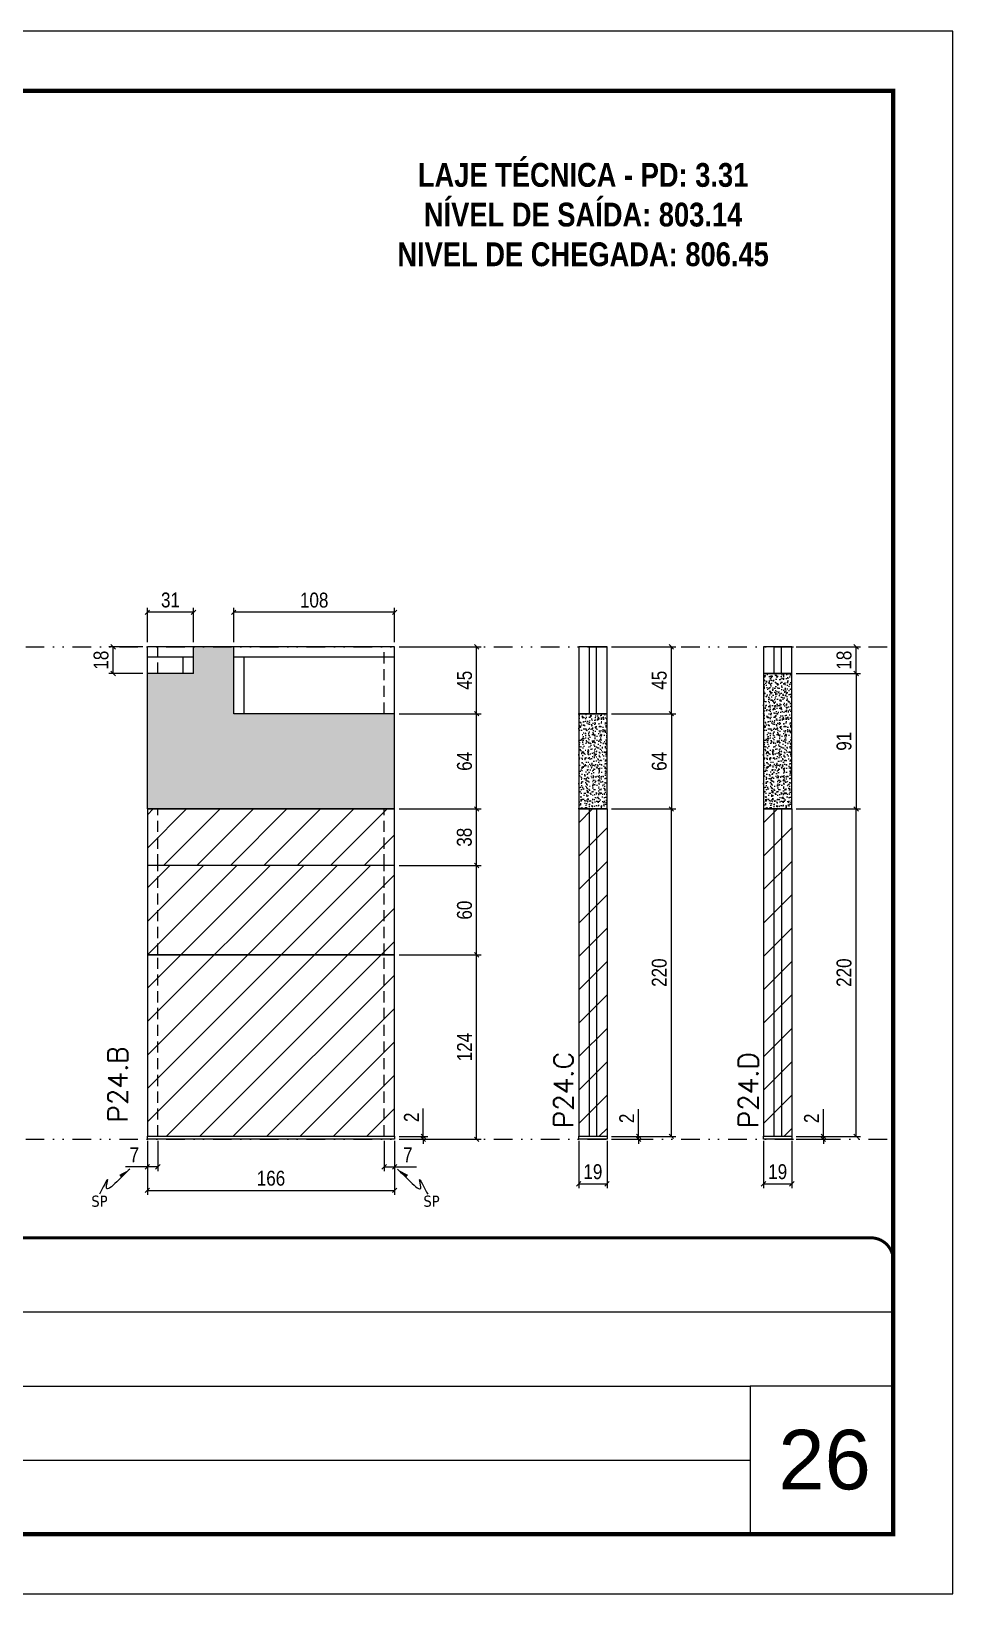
# Model space of a CAD drawing. Extents: x 808 to 7089, y -98 to 17032.
# Drawn here: x 3273 to 3892, y 9091 to 10141 of the extents above; entities that cross this region are included whole.
import ezdxf

# ---------------------------------------------------------------- set-up
doc = ezdxf.new("R2010")
doc.units = 0
for name, pattern in [('CONTINUO', [0]), ('DASHED', [0.75, 0.5, -0.25]), ('DIVIDE2', [0.625, 0.25, -0.125, 0, -0.125, 0, -0.125]), ('HIDDEN', [0.375, 0.25, -0.125])]:
    doc.linetypes.add(name, pattern=pattern)
for name, color, linetype, lineweight in [('CARIMBO', 255, 'Continuous', 9), ('Folhas', 255, 'Continuous', 9), ('REAPROVEITAMENTO', 251, 'Continuous', 9), ('SARRAFO DE PRESSAO', 251, 'DASHED', 9), ('Texto Seção', 7, 'Continuous', 15)]:
    doc.layers.add(name, color=color, linetype=linetype, lineweight=lineweight)
for name, color, linetype in [('COTA', 241, 'Continuous'), ('NOMENCLATURA', 7, 'Continuous'), ('Nível', 160, 'Continuous'), ('Painéis', 200, 'Continuous'), ('SARR_2.2x7', 40, 'Continuous'), ('Sarrafo de Pressão', 42, 'HIDDEN'), ('texto', 7, 'Continuous')]:
    doc.layers.add(name, color=color, linetype=linetype)
doc.styles.add('ARIAL', font='arial.ttf')
doc.styles.add('COTA TECNICA', font='techl___.ttf', dxfattribs={"height": 10})
doc.styles.add('COTA TECNICA-50', font='techl___.ttf', dxfattribs={"height": 10})
doc.styles.add('REGUA-120', font='ROMANS.shx', dxfattribs={"height": 15})
doc.styles.add('ROMANC', font='techb___.ttf', dxfattribs={"height": 2.5})
doc.styles.get("Standard").update_dxf_attribs({"font": 'arial.ttf'})
doc.dimstyles.new('COTA PAINEL-50', dxfattribs={"dimtxt": 10, "dimasz": 3, "dimexe": 3, "dimexo": 3, "dimgap": 3, "dimtad": 1, "dimdec": 1, "dimzin": 12, "dimdsep": 46, "dimtxsty": 'COTA TECNICA-50', "dimblk1": 'OBLIQUE', "dimblk2": 'OBLIQUE', "dimsah": 1, "dimcen": 0.9, "dimclrd": 4, "dimclre": 4, "dimclrt": 240, "dimadec": 1, "dimazin": 3, "dimtfac": 1, "dimtdec": 1, "dimtmove": 0, "dimatfit": 3, "dimfxl": 1, "dimtolj": 1, "dimtzin": 12, "dimarcsym": 0})
doc.dimstyles.new('PAINEL', dxfattribs={"dimtxt": 10, "dimasz": 3, "dimexe": 3, "dimexo": 3, "dimgap": 3, "dimtad": 1, "dimdec": 1, "dimzin": 12, "dimdsep": 46, "dimtxsty": 'COTA TECNICA', "dimblk1": 'OBLIQUE', "dimblk2": 'OBLIQUE', "dimsah": 1, "dimcen": 0.9, "dimclrd": 4, "dimclre": 4, "dimclrt": 240, "dimadec": 1, "dimazin": 3, "dimtfac": 1, "dimtdec": 1, "dimtmove": 0, "dimatfit": 3, "dimfxl": 1, "dimtolj": 1, "dimtzin": 12, "dimarcsym": 0})
doc.dimstyles.get("Standard").update_dxf_attribs({"dimtxt": 0.18, "dimasz": 0.18, "dimexe": 0.18, "dimexo": 0.0625, "dimgap": 0.09, "dimtad": 0, "dimtih": 1, "dimtoh": 1, "dimdec": 4, "dimzin": 0, "dimdsep": 46, "dimtxsty": 'Standard', "dimcen": 0.09, "dimadec": 0, "dimazin": 0, "dimtfac": 1, "dimtdec": 4, "dimtofl": 0, "dimtmove": 0, "dimatfit": 3, "dimfxl": 1, "dimtolj": 1, "dimtzin": 0, "dimarcsym": 0})

# ---------------------------------------------------------------- blocks, each defined once
blk = doc.blocks.new('9999999999')
at = {"color": 30, "linetype": 'CONTINUO'}
for p, q in [((98564.6, 34379.6), (99584, 34379.6)), ((98564.6, 34329.8), (99488, 34329.8)), ((99584, 34329.8), (99488, 34329.8)), ((99488, 34329.8), (99488, 34230.2)), ((98564.6, 34280), (99488, 34280))]:
    blk.add_line(p, q, dxfattribs=at)
at = {"color": 30, "linetype": 'CONTINUO', "const_width": 2}
blk.add_lwpolyline([(99584, 34230.2), (99584, 34414.4, 0.414214), (99569, 34429.4), (98229, 34429.4, 0.414214), (98214, 34414.4), (98214, 34245.2, 0.414214), (98229, 34230.2), (99584, 34230.2)], format="xyb", dxfattribs=at)
at = {"layer": 'Folhas'}
blk.add_lwpolyline([(98139, 34190.2), (99624, 34190.2), (99624, 35240.2), (98139, 35240.2)], close=True, dxfattribs=at)
at = {"layer": 'Folhas', "color": 30, "const_width": 3}
blk.add_lwpolyline([(98214, 34230.2), (99584, 34230.2), (99584, 35200.2), (98214, 35200.2)], close=True, dxfattribs=at)
blk = doc.blocks.new('_Oblique')
at = {"color": 0, "linetype": 'ByBlock', "lineweight": -2}
blk.add_line((-0.5, -0.5), (0.5, 0.5), dxfattribs=at)
blk = doc.blocks.new('*D851')
at = {"layer": 'COTA', "color": 4, "lineweight": -2, "transparency": 16777216}
for p, q in [((3350.8, 9395.4), (3350.8, 9359.1)), ((3516.8, 9395.4), (3516.8, 9359.1)), ((3350.8, 9362.1), (3516.8, 9362.1))]:
    blk.add_line(p, q, dxfattribs=at)
at = {"layer": 'Defpoints', "color": 0, "transparency": 16777216}
for p in [(3350.8, 9398.4), (3516.8, 9398.4), (3516.8, 9362.1)]:
    blk.add_point(p, dxfattribs=at)
at = {"layer": 'COTA', "color": 4, "lineweight": -2, "transparency": 16777216, "xscale": 3, "yscale": 3, "zscale": 3, "rotation": 180}
blk.add_blockref('_Oblique', (3350.8, 9362.1), dxfattribs=at)
at = {"layer": 'COTA', "color": 4, "lineweight": -2, "transparency": 16777216, "xscale": 3, "yscale": 3, "zscale": 3}
blk.add_blockref('_Oblique', (3516.8, 9362.1), dxfattribs=at)
at = {"layer": 'COTA', "color": 240, "transparency": 16777216, "insert": (3433.8, 9370.2), "char_height": 10, "attachment_point": 5, "style": 'COTA TECNICA'}
blk.add_mtext('\\A1;166', dxfattribs=at)
blk = doc.blocks.new('*D852')
at = {"layer": 'COTA', "color": 4, "lineweight": -2, "transparency": 16777216}
for p, q in [((3350.8, 9393.4), (3350.8, 9374.9)), ((3357.8, 9395.4), (3357.8, 9374.9)), ((3350.8, 9377.9), (3336.1, 9377.9)), ((3357.8, 9377.9), (3350.8, 9377.9))]:
    blk.add_line(p, q, dxfattribs=at)
at = {"layer": 'Defpoints', "color": 0, "transparency": 16777216}
for p in [(3357.8, 9398.4), (3350.8, 9396.4), (3350.8, 9377.9)]:
    blk.add_point(p, dxfattribs=at)
at = {"layer": 'COTA', "color": 4, "lineweight": -2, "transparency": 16777216, "xscale": 3, "yscale": 3, "zscale": 3, "rotation": 180}
blk.add_blockref('_Oblique', (3350.8, 9377.9), dxfattribs=at)
at = {"layer": 'COTA', "color": 4, "lineweight": -2, "transparency": 16777216, "xscale": 3, "yscale": 3, "zscale": 3}
blk.add_blockref('_Oblique', (3357.8, 9377.9), dxfattribs=at)
at = {"layer": 'COTA', "color": 240, "transparency": 16777216, "insert": (3342, 9386), "char_height": 10, "attachment_point": 5, "style": 'COTA TECNICA-50'}
blk.add_mtext('\\A1;7', dxfattribs=at)
blk = doc.blocks.new('*D853')
at = {"layer": 'COTA', "color": 4, "lineweight": -2, "transparency": 16777216}
for p, q in [((3509.8, 9395.4), (3509.8, 9374.9)), ((3516.8, 9393.4), (3516.8, 9374.9)), ((3509.8, 9377.9), (3516.8, 9377.9)), ((3516.8, 9377.9), (3531.6, 9377.9))]:
    blk.add_line(p, q, dxfattribs=at)
at = {"layer": 'Defpoints', "color": 0, "transparency": 16777216}
for p in [(3509.8, 9398.4), (3516.8, 9396.4), (3516.8, 9377.9)]:
    blk.add_point(p, dxfattribs=at)
at = {"layer": 'COTA', "color": 4, "lineweight": -2, "transparency": 16777216, "xscale": 3, "yscale": 3, "zscale": 3, "rotation": 180}
blk.add_blockref('_Oblique', (3509.8, 9377.9), dxfattribs=at)
at = {"layer": 'COTA', "color": 4, "lineweight": -2, "transparency": 16777216, "xscale": 3, "yscale": 3, "zscale": 3}
blk.add_blockref('_Oblique', (3516.8, 9377.9), dxfattribs=at)
at = {"layer": 'COTA', "color": 240, "transparency": 16777216, "insert": (3525.7, 9386), "char_height": 10, "attachment_point": 5, "style": 'COTA TECNICA-50'}
blk.add_mtext('\\A1;7', dxfattribs=at)
blk = doc.blocks.new('*D854')
at = {"layer": 'COTA', "color": 4, "linetype": 'ByBlock', "lineweight": -2, "transparency": 16777216}
for p, q in [((3519.8, 9520.4), (3574.9, 9520.4)), ((3571.9, 9396.4), (3571.9, 9520.4)), ((3519.8, 9396.4), (3574.9, 9396.4))]:
    blk.add_line(p, q, dxfattribs=at)
at = {"layer": 'Defpoints', "color": 0, "linetype": 'ByBlock', "transparency": 16777216}
for p in [(3516.8, 9520.4), (3571.9, 9520.4), (3516.8, 9396.4)]:
    blk.add_point(p, dxfattribs=at)
at = {"layer": 'COTA', "color": 4, "linetype": 'ByBlock', "lineweight": -2, "transparency": 16777216, "xscale": 3, "yscale": 3, "zscale": 3}
for p, rotation in [((3571.9, 9520.4), 90), ((3571.9, 9396.4), 270)]:
    blk.add_blockref('_Oblique', p, dxfattribs=dict(at, rotation=rotation))
at = {"layer": 'COTA', "color": 240, "linetype": 'ByBlock', "transparency": 16777216, "insert": (3563.8, 9458.4), "char_height": 10, "attachment_point": 5, "rotation": 90, "style": 'COTA TECNICA'}
blk.add_mtext('\\A1;124', dxfattribs=at)
blk = doc.blocks.new('*D855')
at = {"layer": 'COTA', "color": 4, "lineweight": -2, "transparency": 16777216}
for p, q in [((3536.1, 9398.4), (3536.1, 9417.2)), ((3519.8, 9398.4), (3539.1, 9398.4)), ((3536.1, 9396.4), (3536.1, 9398.4)), ((3519.8, 9396.4), (3539.1, 9396.4)), ((3536.1, 9396.4), (3536.1, 9393.4))]:
    blk.add_line(p, q, dxfattribs=at)
at = {"layer": 'Defpoints', "color": 0, "transparency": 16777216}
for p in [(3516.8, 9398.4), (3516.8, 9396.4), (3536.1, 9396.4)]:
    blk.add_point(p, dxfattribs=at)
at = {"layer": 'COTA', "color": 4, "lineweight": -2, "transparency": 16777216, "xscale": 3, "yscale": 3, "zscale": 3}
for p, rotation in [((3536.1, 9398.4), 270), ((3536.1, 9396.4), 90)]:
    blk.add_blockref('_Oblique', p, dxfattribs=dict(at, rotation=rotation))
at = {"layer": 'COTA', "color": 240, "transparency": 16777216, "insert": (3528.1, 9411.2), "char_height": 10, "attachment_point": 5, "rotation": 90, "style": 'COTA TECNICA-50'}
blk.add_mtext('\\A1;2', dxfattribs=at)
blk = doc.blocks.new('*D856')
at = {"layer": 'COTA', "color": 4, "lineweight": -2, "transparency": 16777216}
for p, q in [((3519.8, 9580.4), (3574.9, 9580.4)), ((3571.9, 9520.4), (3571.9, 9580.4)), ((3519.8, 9520.4), (3574.9, 9520.4))]:
    blk.add_line(p, q, dxfattribs=at)
at = {"layer": 'Defpoints', "color": 0, "transparency": 16777216}
for p in [(3516.8, 9580.4), (3571.9, 9580.4), (3516.8, 9520.4)]:
    blk.add_point(p, dxfattribs=at)
at = {"layer": 'COTA', "color": 4, "lineweight": -2, "transparency": 16777216, "xscale": 3, "yscale": 3, "zscale": 3}
for p, rotation in [((3571.9, 9580.4), 90), ((3571.9, 9520.4), 270)]:
    blk.add_blockref('_Oblique', p, dxfattribs=dict(at, rotation=rotation))
at = {"layer": 'COTA', "color": 240, "transparency": 16777216, "insert": (3563.8, 9550.4), "char_height": 10, "attachment_point": 5, "rotation": 90, "style": 'COTA TECNICA-50'}
blk.add_mtext('\\A1;60', dxfattribs=at)
blk = doc.blocks.new('*D857')
at = {"layer": 'COTA', "color": 4, "lineweight": -2, "transparency": 16777216}
for p, q in [((3519.8, 9618.4), (3574.9, 9618.4)), ((3571.9, 9580.4), (3571.9, 9618.4)), ((3520.1, 9580.4), (3574.9, 9580.4))]:
    blk.add_line(p, q, dxfattribs=at)
at = {"layer": 'Defpoints', "color": 0, "transparency": 16777216}
for p in [(3516.8, 9618.4), (3571.9, 9618.4), (3517.1, 9580.4)]:
    blk.add_point(p, dxfattribs=at)
at = {"layer": 'COTA', "color": 4, "lineweight": -2, "transparency": 16777216, "xscale": 3, "yscale": 3, "zscale": 3}
for p, rotation in [((3571.9, 9618.4), 90), ((3571.9, 9580.4), 270)]:
    blk.add_blockref('_Oblique', p, dxfattribs=dict(at, rotation=rotation))
at = {"layer": 'COTA', "color": 240, "transparency": 16777216, "insert": (3563.7, 9599.4), "char_height": 10, "attachment_point": 5, "rotation": 90, "style": 'COTA TECNICA'}
blk.add_mtext('\\A1;38', dxfattribs=at)
blk = doc.blocks.new('*D886')
at = {"layer": 'COTA', "color": 4, "lineweight": -2, "transparency": 16777216}
for p, q in [((3640.5, 9395.4), (3640.5, 9363.5)), ((3659.5, 9395.4), (3659.5, 9363.5)), ((3640.5, 9366.5), (3659.5, 9366.5))]:
    blk.add_line(p, q, dxfattribs=at)
at = {"layer": 'Defpoints', "color": 0, "transparency": 16777216}
for p in [(3640.5, 9398.4), (3659.5, 9398.4), (3659.5, 9366.5)]:
    blk.add_point(p, dxfattribs=at)
at = {"layer": 'COTA', "color": 4, "lineweight": -2, "transparency": 16777216, "xscale": 3, "yscale": 3, "zscale": 3, "rotation": 180}
blk.add_blockref('_Oblique', (3640.5, 9366.5), dxfattribs=at)
at = {"layer": 'COTA', "color": 4, "lineweight": -2, "transparency": 16777216, "xscale": 3, "yscale": 3, "zscale": 3}
blk.add_blockref('_Oblique', (3659.5, 9366.5), dxfattribs=at)
at = {"layer": 'COTA', "color": 240, "transparency": 16777216, "insert": (3650, 9374.6), "char_height": 10, "attachment_point": 5, "style": 'COTA TECNICA'}
blk.add_mtext('\\A1;19', dxfattribs=at)
blk = doc.blocks.new('*D887')
at = {"layer": 'COTA', "color": 4, "lineweight": -2, "transparency": 16777216}
for p, q in [((3680.7, 9398.4), (3680.7, 9416.6)), ((3662.5, 9398.4), (3683.7, 9398.4)), ((3680.7, 9396.4), (3680.7, 9398.4)), ((3662.5, 9396.4), (3683.7, 9396.4)), ((3680.7, 9396.4), (3680.7, 9393.4))]:
    blk.add_line(p, q, dxfattribs=at)
at = {"layer": 'Defpoints', "color": 0, "transparency": 16777216}
for p in [(3659.5, 9398.4), (3680.7, 9398.4), (3659.5, 9396.4)]:
    blk.add_point(p, dxfattribs=at)
at = {"layer": 'COTA', "color": 4, "lineweight": -2, "transparency": 16777216, "xscale": 3, "yscale": 3, "zscale": 3}
for p, rotation in [((3680.7, 9398.4), 270), ((3680.7, 9396.4), 90)]:
    blk.add_blockref('_Oblique', p, dxfattribs=dict(at, rotation=rotation))
at = {"layer": 'COTA', "color": 240, "transparency": 16777216, "insert": (3672.7, 9410.5), "char_height": 10, "attachment_point": 5, "rotation": 90, "style": 'COTA TECNICA-50'}
blk.add_mtext('\\A1;2', dxfattribs=at)
blk = doc.blocks.new('*D890')
at = {"layer": 'COTA', "color": 4, "linetype": 'ByBlock', "lineweight": -2, "transparency": 16777216}
for p, q in [((3662.5, 9682.4), (3705.7, 9682.4)), ((3702.7, 9682.4), (3702.7, 9618.4)), ((3662.5, 9618.4), (3705.7, 9618.4))]:
    blk.add_line(p, q, dxfattribs=at)
at = {"layer": 'Defpoints', "color": 0, "linetype": 'ByBlock', "transparency": 16777216}
for p in [(3659.5, 9682.4), (3659.5, 9618.4), (3702.7, 9618.4)]:
    blk.add_point(p, dxfattribs=at)
at = {"layer": 'COTA', "color": 4, "linetype": 'ByBlock', "lineweight": -2, "transparency": 16777216, "xscale": 3, "yscale": 3, "zscale": 3}
for p, rotation in [((3702.7, 9682.4), 90), ((3702.7, 9618.4), 270)]:
    blk.add_blockref('_Oblique', p, dxfattribs=dict(at, rotation=rotation))
at = {"layer": 'COTA', "color": 240, "linetype": 'ByBlock', "transparency": 16777216, "insert": (3694.6, 9650.4), "char_height": 10, "attachment_point": 5, "rotation": 90, "style": 'COTA TECNICA'}
blk.add_mtext('\\A1;64', dxfattribs=at)
blk = doc.blocks.new('*D891')
at = {"layer": 'COTA', "color": 4, "lineweight": -2, "transparency": 16777216}
for p, q in [((3662.5, 9618.4), (3705.7, 9618.4)), ((3702.7, 9398.4), (3702.7, 9618.4)), ((3662.5, 9398.4), (3705.7, 9398.4))]:
    blk.add_line(p, q, dxfattribs=at)
at = {"layer": 'Defpoints', "color": 0, "transparency": 16777216}
for p in [(3659.5, 9618.4), (3702.7, 9618.4), (3659.5, 9398.4)]:
    blk.add_point(p, dxfattribs=at)
at = {"layer": 'COTA', "color": 4, "lineweight": -2, "transparency": 16777216, "xscale": 3, "yscale": 3, "zscale": 3}
for p, rotation in [((3702.7, 9618.4), 90), ((3702.7, 9398.4), 270)]:
    blk.add_blockref('_Oblique', p, dxfattribs=dict(at, rotation=rotation))
at = {"layer": 'COTA', "color": 240, "transparency": 16777216, "insert": (3694.6, 9508.4), "char_height": 10, "attachment_point": 5, "rotation": 90, "style": 'COTA TECNICA-50'}
blk.add_mtext('\\A1;220', dxfattribs=at)
blk = doc.blocks.new('*D883')
at = {"layer": 'COTA', "color": 4, "lineweight": -2, "transparency": 16777216}
for p, q in [((3764.6, 9395.4), (3764.6, 9363.5)), ((3783.6, 9395.4), (3783.6, 9363.5)), ((3764.6, 9366.5), (3783.6, 9366.5))]:
    blk.add_line(p, q, dxfattribs=at)
at = {"layer": 'Defpoints', "color": 0, "transparency": 16777216}
for p in [(3764.6, 9398.4), (3783.6, 9398.4), (3783.6, 9366.5)]:
    blk.add_point(p, dxfattribs=at)
at = {"layer": 'COTA', "color": 4, "lineweight": -2, "transparency": 16777216, "xscale": 3, "yscale": 3, "zscale": 3, "rotation": 180}
blk.add_blockref('_Oblique', (3764.6, 9366.5), dxfattribs=at)
at = {"layer": 'COTA', "color": 4, "lineweight": -2, "transparency": 16777216, "xscale": 3, "yscale": 3, "zscale": 3}
blk.add_blockref('_Oblique', (3783.6, 9366.5), dxfattribs=at)
at = {"layer": 'COTA', "color": 240, "transparency": 16777216, "insert": (3774.1, 9374.6), "char_height": 10, "attachment_point": 5, "style": 'COTA TECNICA'}
blk.add_mtext('\\A1;19', dxfattribs=at)
blk = doc.blocks.new('*D884')
at = {"layer": 'COTA', "color": 4, "lineweight": -2, "transparency": 16777216}
for p, q in [((3804.8, 9398.4), (3804.8, 9416.6)), ((3786.6, 9398.4), (3807.8, 9398.4)), ((3804.8, 9396.4), (3804.8, 9398.4)), ((3786.6, 9396.4), (3807.8, 9396.4)), ((3804.8, 9396.4), (3804.8, 9393.4))]:
    blk.add_line(p, q, dxfattribs=at)
at = {"layer": 'Defpoints', "color": 0, "transparency": 16777216}
for p in [(3783.6, 9398.4), (3804.8, 9398.4), (3783.6, 9396.4)]:
    blk.add_point(p, dxfattribs=at)
at = {"layer": 'COTA', "color": 4, "lineweight": -2, "transparency": 16777216, "xscale": 3, "yscale": 3, "zscale": 3}
for p, rotation in [((3804.8, 9398.4), 270), ((3804.8, 9396.4), 90)]:
    blk.add_blockref('_Oblique', p, dxfattribs=dict(at, rotation=rotation))
at = {"layer": 'COTA', "color": 240, "transparency": 16777216, "insert": (3796.8, 9410.5), "char_height": 10, "attachment_point": 5, "rotation": 90, "style": 'COTA TECNICA-50'}
blk.add_mtext('\\A1;2', dxfattribs=at)
blk = doc.blocks.new('*D888')
at = {"layer": 'COTA', "color": 4, "linetype": 'ByBlock', "lineweight": -2, "transparency": 16777216}
for p, q in [((3786.6, 9709.4), (3829.8, 9709.4)), ((3826.8, 9709.4), (3826.8, 9618.4)), ((3786.6, 9618.4), (3829.8, 9618.4))]:
    blk.add_line(p, q, dxfattribs=at)
at = {"layer": 'Defpoints', "color": 0, "linetype": 'ByBlock', "transparency": 16777216}
for p in [(3783.6, 9709.4), (3783.6, 9618.4), (3826.8, 9618.4)]:
    blk.add_point(p, dxfattribs=at)
at = {"layer": 'COTA', "color": 4, "linetype": 'ByBlock', "lineweight": -2, "transparency": 16777216, "xscale": 3, "yscale": 3, "zscale": 3}
for p, rotation in [((3826.8, 9709.4), 90), ((3826.8, 9618.4), 270)]:
    blk.add_blockref('_Oblique', p, dxfattribs=dict(at, rotation=rotation))
at = {"layer": 'COTA', "color": 240, "linetype": 'ByBlock', "transparency": 16777216, "insert": (3818.7, 9663.9), "char_height": 10, "attachment_point": 5, "rotation": 90, "style": 'COTA TECNICA'}
blk.add_mtext('\\A1;91', dxfattribs=at)
blk = doc.blocks.new('*D889')
at = {"layer": 'COTA', "color": 4, "lineweight": -2, "transparency": 16777216}
for p, q in [((3786.6, 9618.4), (3829.8, 9618.4)), ((3826.8, 9398.4), (3826.8, 9618.4)), ((3786.6, 9398.4), (3829.8, 9398.4))]:
    blk.add_line(p, q, dxfattribs=at)
at = {"layer": 'Defpoints', "color": 0, "transparency": 16777216}
for p in [(3783.6, 9618.4), (3826.8, 9618.4), (3783.6, 9398.4)]:
    blk.add_point(p, dxfattribs=at)
at = {"layer": 'COTA', "color": 4, "lineweight": -2, "transparency": 16777216, "xscale": 3, "yscale": 3, "zscale": 3}
for p, rotation in [((3826.8, 9618.4), 90), ((3826.8, 9398.4), 270)]:
    blk.add_blockref('_Oblique', p, dxfattribs=dict(at, rotation=rotation))
at = {"layer": 'COTA', "color": 240, "transparency": 16777216, "insert": (3818.7, 9508.4), "char_height": 10, "attachment_point": 5, "rotation": 90, "style": 'COTA TECNICA-50'}
blk.add_mtext('\\A1;220', dxfattribs=at)
blk = doc.blocks.new('*D885')
at = {"layer": 'COTA', "color": 4, "lineweight": -2, "transparency": 16777216}
for p, q in [((3662.5, 9727.4), (3705.7, 9727.4)), ((3702.7, 9682.4), (3702.7, 9727.4)), ((3662.5, 9682.4), (3705.7, 9682.4))]:
    blk.add_line(p, q, dxfattribs=at)
at = {"layer": 'Defpoints', "color": 0, "transparency": 16777216}
for p in [(3659.5, 9727.4), (3702.7, 9727.4), (3659.5, 9682.4)]:
    blk.add_point(p, dxfattribs=at)
at = {"layer": 'COTA', "color": 4, "lineweight": -2, "transparency": 16777216, "xscale": 3, "yscale": 3, "zscale": 3}
for p, rotation in [((3702.7, 9727.4), 90), ((3702.7, 9682.4), 270)]:
    blk.add_blockref('_Oblique', p, dxfattribs=dict(at, rotation=rotation))
at = {"layer": 'COTA', "color": 240, "transparency": 16777216, "insert": (3694.6, 9704.9), "char_height": 10, "attachment_point": 5, "rotation": 90, "style": 'COTA TECNICA'}
blk.add_mtext('\\A1;45', dxfattribs=at)
blk = doc.blocks.new('*D882')
at = {"layer": 'COTA', "color": 4, "lineweight": -2, "transparency": 16777216}
for p, q in [((3786.6, 9727.4), (3829.8, 9727.4)), ((3826.8, 9709.4), (3826.8, 9727.4)), ((3786.6, 9709.4), (3829.8, 9709.4))]:
    blk.add_line(p, q, dxfattribs=at)
at = {"layer": 'Defpoints', "color": 0, "transparency": 16777216}
for p in [(3783.6, 9727.4), (3826.8, 9727.4), (3783.6, 9709.4)]:
    blk.add_point(p, dxfattribs=at)
at = {"layer": 'COTA', "color": 4, "lineweight": -2, "transparency": 16777216, "xscale": 3, "yscale": 3, "zscale": 3}
for p, rotation in [((3826.8, 9727.4), 90), ((3826.8, 9709.4), 270)]:
    blk.add_blockref('_Oblique', p, dxfattribs=dict(at, rotation=rotation))
at = {"layer": 'COTA', "color": 240, "transparency": 16777216, "insert": (3818.7, 9718.4), "char_height": 10, "attachment_point": 5, "rotation": 90, "style": 'COTA TECNICA'}
blk.add_mtext('\\A1;18', dxfattribs=at)
blk = doc.blocks.new('*D895')
at = {"layer": 'COTA', "color": 4, "lineweight": -2, "transparency": 16777216}
for p, q in [((3519.8, 9682.4), (3574.9, 9682.4)), ((3571.9, 9618.4), (3571.9, 9682.4)), ((3519.8, 9618.4), (3574.9, 9618.4))]:
    blk.add_line(p, q, dxfattribs=at)
at = {"layer": 'Defpoints', "color": 0, "transparency": 16777216}
for p in [(3516.8, 9682.4), (3571.9, 9682.4), (3516.8, 9618.4)]:
    blk.add_point(p, dxfattribs=at)
at = {"layer": 'COTA', "color": 4, "lineweight": -2, "transparency": 16777216, "xscale": 3, "yscale": 3, "zscale": 3}
for p, rotation in [((3571.9, 9682.4), 90), ((3571.9, 9618.4), 270)]:
    blk.add_blockref('_Oblique', p, dxfattribs=dict(at, rotation=rotation))
at = {"layer": 'COTA', "color": 240, "transparency": 16777216, "insert": (3563.8, 9650.4), "char_height": 10, "attachment_point": 5, "rotation": 90, "style": 'COTA TECNICA-50'}
blk.add_mtext('\\A1;64', dxfattribs=at)
blk = doc.blocks.new('*D897')
at = {"layer": 'COTA', "color": 4, "lineweight": -2, "transparency": 16777216}
for p, q in [((3350.8, 9730.4), (3350.8, 9753.6)), ((3381.8, 9750.6), (3350.8, 9750.6)), ((3381.8, 9730.4), (3381.8, 9753.6))]:
    blk.add_line(p, q, dxfattribs=at)
at = {"layer": 'Defpoints', "color": 0, "transparency": 16777216}
for p in [(3350.8, 9750.6), (3350.8, 9727.4), (3381.8, 9727.4)]:
    blk.add_point(p, dxfattribs=at)
at = {"layer": 'COTA', "color": 4, "lineweight": -2, "transparency": 16777216, "xscale": 3, "yscale": 3, "zscale": 3, "rotation": 180}
blk.add_blockref('_Oblique', (3350.8, 9750.6), dxfattribs=at)
at = {"layer": 'COTA', "color": 4, "lineweight": -2, "transparency": 16777216, "xscale": 3, "yscale": 3, "zscale": 3}
blk.add_blockref('_Oblique', (3381.8, 9750.6), dxfattribs=at)
at = {"layer": 'COTA', "color": 240, "transparency": 16777216, "insert": (3366.3, 9758.8), "char_height": 10, "attachment_point": 5, "style": 'COTA TECNICA'}
blk.add_mtext('\\A1;31', dxfattribs=at)
blk = doc.blocks.new('*D898')
at = {"layer": 'COTA', "color": 4, "lineweight": -2, "transparency": 16777216}
for p, q in [((3347.8, 9727.4), (3324.8, 9727.4)), ((3327.8, 9709.4), (3327.8, 9727.4)), ((3347.8, 9709.4), (3324.8, 9709.4))]:
    blk.add_line(p, q, dxfattribs=at)
at = {"layer": 'Defpoints', "color": 0, "transparency": 16777216}
for p in [(3327.8, 9727.4), (3350.8, 9727.4), (3350.8, 9709.4)]:
    blk.add_point(p, dxfattribs=at)
at = {"layer": 'COTA', "color": 4, "lineweight": -2, "transparency": 16777216, "xscale": 3, "yscale": 3, "zscale": 3}
for p, rotation in [((3327.8, 9727.4), 90), ((3327.8, 9709.4), 270)]:
    blk.add_blockref('_Oblique', p, dxfattribs=dict(at, rotation=rotation))
at = {"layer": 'COTA', "color": 240, "transparency": 16777216, "insert": (3319.7, 9718.4), "char_height": 10, "attachment_point": 5, "rotation": 90, "style": 'COTA TECNICA'}
blk.add_mtext('\\A1;18', dxfattribs=at)
blk = doc.blocks.new('*D896')
at = {"layer": 'COTA', "color": 4, "lineweight": -2, "transparency": 16777216}
for p, q in [((3408.8, 9730.4), (3408.8, 9753.6)), ((3516.8, 9750.6), (3408.8, 9750.6)), ((3516.8, 9730.4), (3516.8, 9753.6))]:
    blk.add_line(p, q, dxfattribs=at)
at = {"layer": 'Defpoints', "color": 0, "transparency": 16777216}
for p in [(3408.8, 9750.6), (3408.8, 9727.4), (3516.8, 9727.4)]:
    blk.add_point(p, dxfattribs=at)
at = {"layer": 'COTA', "color": 4, "lineweight": -2, "transparency": 16777216, "xscale": 3, "yscale": 3, "zscale": 3, "rotation": 180}
blk.add_blockref('_Oblique', (3408.8, 9750.6), dxfattribs=at)
at = {"layer": 'COTA', "color": 4, "lineweight": -2, "transparency": 16777216, "xscale": 3, "yscale": 3, "zscale": 3}
blk.add_blockref('_Oblique', (3516.8, 9750.6), dxfattribs=at)
at = {"layer": 'COTA', "color": 240, "transparency": 16777216, "insert": (3462.8, 9758.7), "char_height": 10, "attachment_point": 5, "style": 'COTA TECNICA'}
blk.add_mtext('\\A1;108', dxfattribs=at)
blk = doc.blocks.new('*D899')
at = {"layer": 'COTA', "color": 4, "lineweight": -2, "transparency": 16777216}
for p, q in [((3519.8, 9727.4), (3574.9, 9727.4)), ((3571.9, 9682.4), (3571.9, 9727.4)), ((3519.8, 9682.4), (3574.9, 9682.4))]:
    blk.add_line(p, q, dxfattribs=at)
at = {"layer": 'Defpoints', "color": 0, "transparency": 16777216}
for p in [(3516.8, 9727.4), (3571.9, 9727.4), (3516.8, 9682.4)]:
    blk.add_point(p, dxfattribs=at)
at = {"layer": 'COTA', "color": 4, "lineweight": -2, "transparency": 16777216, "xscale": 3, "yscale": 3, "zscale": 3}
for p, rotation in [((3571.9, 9727.4), 90), ((3571.9, 9682.4), 270)]:
    blk.add_blockref('_Oblique', p, dxfattribs=dict(at, rotation=rotation))
at = {"layer": 'COTA', "color": 240, "transparency": 16777216, "insert": (3563.8, 9704.9), "char_height": 10, "attachment_point": 5, "rotation": 90, "style": 'COTA TECNICA'}
blk.add_mtext('\\A1;45', dxfattribs=at)

msp = doc.modelspace()

# ---------------------------------------------------------------- hatches: boundary and pattern name
at = {"layer": 'COTA', "linetype": 'ByBlock'}
h = msp.add_hatch(dxfattribs=at)
h.set_pattern_fill('AR-CONC', color=256, scale=0.03)
h.set_pattern_definition([(50, (1940.665, 2e-10), (5.46554, -0.4781726), [0.5715, -6.2865]), (355, (1940.665, 2e-10), (-1.0573026, 5.7317054), [0.4572, -5.0292175]), (100.451445, (1941.1203, -0.04), (4.4082374, 5.2535326), [0.4857003, -5.3427073]), (46.1842, (1940.665, 1.524), (8.132371, -1.26127), [0.85725, -9.42975]), (96.63556, (1941.3425, 1.419), (7.122124, 7.422784), [0.728551, -8.014068]), (351.18415, (1940.665, 1.524), (7.122124, 7.422784), [0.685799, -7.543792]), (21, (1941.427, 1.143), (4.5484317, -3.067956), [0.5715, -6.2865]), (326, (1941.427, 1.143), (1.854061, 5.525639), [0.4572, -5.0292]), (71.451445, (1941.806, 0.8873), (6.4024926, 2.457683), [0.4857003, -5.342698]), (37.5, (1940.6648, 2e-10), (0.0926581, 2.53665117), [0, -4.96824, 0, -5.1054, 0, -5.04825]), (7.5, (1940.6648, 2e-10), (2.0045899, 3.00541724), [0, -2.91084, 0, -4.85394, 0, -1.92405]), (327.5, (1938.9656, 2e-10), (4.06771786, -0.1718623), [0, -1.905, 0, -5.9436, 0, -7.8867]), (317.5, (1938.2036, 2e-10), (4.4438754, 0.7627947), [0, -2.4765, 0, -3.94716, 0, -5.6007])])
h.paths.add_polyline_path([(3350.84, 9618.44), (3516.84, 9618.44), (3516.84, 9682.44), (3408.84, 9682.44), (3408.84, 9727.44), (3381.84, 9727.44), (3381.84, 9709.44), (3350.84, 9709.44)])
h = msp.add_hatch(dxfattribs=at)
h.set_pattern_fill('AR-CONC', color=256, scale=0.03)
h.set_pattern_definition([(50, (-5317.5225, 5580.448), (5.46554, -0.4781726), [0.5715, -6.2865]), (355, (-5317.5225, 5580.448), (-1.0573026, 5.7317054), [0.4572, -5.0292175]), (100.451445, (-5317.067, 5580.408), (4.4082374, 5.2535326), [0.4857003, -5.3427073]), (46.1842, (-5317.5225, 5581.972), (8.132371, -1.26127), [0.85725, -9.42975]), (96.63556, (-5316.845, 5581.867), (7.122124, 7.422784), [0.728551, -8.014068]), (351.18415, (-5317.5225, 5581.972), (7.122124, 7.422784), [0.685799, -7.543792]), (21, (-5316.7605, 5581.591), (4.5484317, -3.067956), [0.5715, -6.2865]), (326, (-5316.7605, 5581.591), (1.854061, 5.525639), [0.4572, -5.0292]), (71.451445, (-5316.3815, 5581.3353), (6.4024926, 2.457683), [0.4857003, -5.342698]), (37.5, (-5317.5225, 5580.448), (0.0926581, 2.53665117), [0, -4.96824, 0, -5.1054, 0, -5.04825]), (7.5, (-5317.5225, 5580.448), (2.0045899, 3.00541724), [0, -2.91084, 0, -4.85394, 0, -1.92405]), (327.5, (-5319.2218, 5580.448), (4.06771786, -0.1718623), [0, -1.905, 0, -5.9436, 0, -7.8867]), (317.5, (-5319.9838, 5580.448), (4.4438754, 0.7627947), [0, -2.4765, 0, -3.94716, 0, -5.6007])])
h.paths.add_polyline_path([(3783.6, 9709.44), (3764.6, 9709.44), (3764.6, 9618.42), (3783.6, 9618.42)])
h = msp.add_hatch(dxfattribs=at)
h.set_pattern_fill('AR-CONC', color=256, scale=0.03)
h.set_pattern_definition([(50, (-5441.6453, 5580.448), (5.46554, -0.4781726), [0.5715, -6.2865]), (355, (-5441.645, 5580.448), (-1.0573026, 5.7317054), [0.4572, -5.0292175]), (100.451445, (-5441.19, 5580.408), (4.4082374, 5.2535326), [0.4857003, -5.3427073]), (46.1842, (-5441.645, 5581.972), (8.132371, -1.26127), [0.85725, -9.42975]), (96.63556, (-5440.9676, 5581.867), (7.122124, 7.422784), [0.728551, -8.014068]), (351.18415, (-5441.645, 5581.972), (7.122124, 7.422784), [0.685799, -7.543792]), (21, (-5440.8833, 5581.591), (4.5484317, -3.067956), [0.5715, -6.2865]), (326, (-5440.883, 5581.591), (1.854061, 5.525639), [0.4572, -5.0292]), (71.451445, (-5440.504, 5581.3353), (6.4024926, 2.457683), [0.4857003, -5.342698]), (37.5, (-5441.6453, 5580.448), (0.0926581, 2.53665117), [0, -4.96824, 0, -5.1054, 0, -5.04825]), (7.5, (-5441.6453, 5580.448), (2.0045899, 3.00541724), [0, -2.91084, 0, -4.85394, 0, -1.92405]), (327.5, (-5443.3445, 5580.448), (4.06771786, -0.1718623), [0, -1.905, 0, -5.9436, 0, -7.8867]), (317.5, (-5444.1065, 5580.448), (4.4438754, 0.7627947), [0, -2.4765, 0, -3.94716, 0, -5.6007])])
h.paths.add_polyline_path([(3659.48, 9682.44), (3640.48, 9682.44), (3640.48, 9618.42), (3659.48, 9618.42)])
at = {"layer": 'REAPROVEITAMENTO'}
h = msp.add_hatch(dxfattribs=at)
h.set_pattern_fill('ANSI31', color=256, scale=5)
h.paths.add_polyline_path([(3516.84, 9618.44), (3350.84, 9618.44), (3350.84, 9580.44), (3516.84, 9580.44)])
at = {"layer": 'REAPROVEITAMENTO', "linetype": 'ByBlock'}
h = msp.add_hatch(dxfattribs=at)
h.set_pattern_fill('ANSI31', color=256, scale=5, style=2)
h.set_pattern_definition([(45, (54.302, 298.013), (-11.22532, 11.22532), [])])
h.paths.add_polyline_path([(3659.48, 9398.42), (3659.48, 9618.42), (3640.48, 9618.42), (3640.48, 9398.42)])
h = msp.add_hatch(dxfattribs=at)
h.set_pattern_fill('ANSI31', color=256, scale=5, style=2)
h.set_pattern_definition([(45, (178.425, 298.013), (-11.22532, 11.22532), [])])
h.paths.add_polyline_path([(3783.6, 9398.42), (3783.6, 9618.42), (3764.6, 9618.42), (3764.6, 9398.42)])
h = msp.add_hatch(dxfattribs=at)
h.set_pattern_fill('ANSI31', color=256, scale=5, style=2)
h.set_pattern_definition([(45, (-235.335, 344.037), (-11.22532, 11.22532), [])])
h.paths.add_polyline_path([(3516.84, 9580.44), (3350.84, 9580.44), (3350.84, 9398.44), (3516.84, 9398.44)])

# ---------------------------------------------------------------- linework, layer by layer
at = {"layer": 'COTA', "linetype": 'ByBlock'}
for p, q in [((3408.84, 9727.44), (3381.84, 9727.44)), ((3350.84, 9618.44), (3350.84, 9709.44)), ((3516.84, 9682.44), (3516.84, 9682.44)), ((3516.84, 9618.44), (3516.84, 9682.44))]:
    msp.add_line(p, q, dxfattribs=at)
for points in [[(3764.6, 9618.42), (3783.6, 9618.42), (3783.6, 9709.44), (3764.6, 9709.44)], [(3640.48, 9618.42), (3659.48, 9618.42), (3659.48, 9682.44), (3640.48, 9682.44)]]:
    msp.add_lwpolyline(points, close=True, dxfattribs=at)
at = {"layer": 'Nível', "color": 4, "linetype": 'DIVIDE2', "ltscale": 50}
for p, q in [((2860.21, 9727.44), (3851.67, 9727.44)), ((2860.21, 9396.44), (3851.67, 9396.44))]:
    msp.add_line(p, q, dxfattribs=at)
at = {"layer": 'Painéis'}
for p, q in [((3350.84, 9709.44), (3350.84, 9727.44)), ((3381.84, 9727.44), (3350.84, 9727.44)), ((3381.84, 9709.44), (3381.84, 9727.44)), ((3408.84, 9682.44), (3408.84, 9727.44)), ((3516.84, 9727.44), (3408.84, 9727.44)), ((3516.84, 9682.44), (3516.84, 9727.44)), ((3659.48, 9727.44), (3640.48, 9727.44)), ((3640.48, 9727.44), (3640.48, 9682.44)), ((3659.48, 9682.44), (3659.48, 9727.44)), ((3783.6, 9727.44), (3764.6, 9727.44)), ((3764.6, 9727.44), (3764.6, 9709.44)), ((3783.6, 9709.44), (3783.6, 9727.44)), ((3381.84, 9709.44), (3350.84, 9709.44)), ((3764.6, 9709.44), (3783.6, 9709.44)), ((3516.84, 9682.44), (3408.84, 9682.44)), ((3640.48, 9682.44), (3659.48, 9682.44)), ((3350.84, 9618.44), (3516.84, 9618.44)), ((3516.84, 9618.44), (3350.84, 9618.44)), ((3640.48, 9618.42), (3640.48, 9398.44)), ((3640.48, 9618.42), (3659.48, 9618.42)), ((3659.48, 9618.42), (3640.48, 9618.42)), ((3640.48, 9618.42), (3659.48, 9618.42)), ((3659.48, 9618.42), (3659.48, 9398.44)), ((3764.6, 9618.42), (3764.6, 9398.44)), ((3764.6, 9618.42), (3783.6, 9618.42)), ((3783.6, 9618.42), (3764.6, 9618.42)), ((3764.6, 9618.42), (3783.6, 9618.42)), ((3783.6, 9618.42), (3783.6, 9398.44)), ((3516.84, 9580.44), (3350.84, 9580.44)), ((3640.48, 9398.44), (3659.48, 9398.44)), ((3640.48, 9398.44), (3659.48, 9398.44)), ((3640.48, 9396.44), (3640.48, 9398.44)), ((3659.48, 9398.44), (3659.48, 9396.44)), ((3764.6, 9398.44), (3783.6, 9398.44)), ((3764.6, 9398.44), (3783.6, 9398.44)), ((3764.6, 9396.44), (3764.6, 9398.44)), ((3783.6, 9398.44), (3783.6, 9396.44)), ((3659.48, 9396.44), (3640.48, 9396.44)), ((3783.6, 9396.44), (3764.6, 9396.44))]:
    msp.add_line(p, q, dxfattribs=at)
msp.add_lwpolyline([(3350.84, 9618.44), (3350.84, 9520.44), (3516.84, 9520.44), (3516.84, 9618.44)], dxfattribs=at)
for points in [[(3516.84, 9520.44), (3350.84, 9520.44), (3350.84, 9398.44), (3516.84, 9398.44)], [(3516.84, 9396.44), (3350.84, 9396.44), (3350.84, 9398.44), (3516.84, 9398.44)]]:
    msp.add_lwpolyline(points, close=True, dxfattribs=at)
at = {"layer": 'SARR_2.2x7'}
for p, q in [((3647.48, 9727.44), (3647.48, 9682.44)), ((3652.48, 9682.44), (3652.48, 9727.44)), ((3771.6, 9727.44), (3771.6, 9709.44)), ((3776.6, 9709.44), (3776.6, 9727.44)), ((3381.84, 9720.44), (3350.84, 9720.44)), ((3374.84, 9709.44), (3374.84, 9720.44)), ((3516.84, 9720.44), (3408.84, 9720.44)), ((3415.84, 9682.44), (3415.84, 9720.44)), ((3647.48, 9618.42), (3647.48, 9398.44)), ((3652.48, 9618.42), (3652.48, 9398.44)), ((3771.6, 9618.42), (3771.6, 9398.44)), ((3776.6, 9618.42), (3776.6, 9398.44))]:
    msp.add_line(p, q, dxfattribs=at)
at = {"layer": 'Sarrafo de Pressão', "ltscale": 30}
for p, q in [((3357.84, 9709.44), (3357.84, 9727.44)), ((3509.84, 9682.44), (3509.84, 9727.44)), ((3357.84, 9580.44), (3357.84, 9618.44)), ((3509.84, 9580.44), (3509.84, 9618.44)), ((3357.84, 9520.44), (3357.84, 9580.44)), ((3509.84, 9520.44), (3509.84, 9580.44)), ((3357.84, 9398.44), (3357.84, 9520.44)), ((3509.84, 9398.44), (3509.84, 9520.44))]:
    msp.add_line(p, q, dxfattribs=at)

# ---------------------------------------------------------------- block references
at = {"layer": 'SARRAFO DE PRESSAO', "color": 6, "linetype": 'ByBlock'}
msp.add_blockref('9999999999', (-95732.31, -25099.18), dxfattribs=at)

# ---------------------------------------------------------------- texts
at = {"layer": 'CARIMBO', "style": 'ARIAL'}
msp.add_text('26', height=40, dxfattribs=at).set_placement((3774.53, 9161.17))
at = {"layer": 'NOMENCLATURA', "color": 2, "insert": (3643.41, 10079.17), "char_height": 16, "attachment_point": 2, "style": 'ROMANC'}
msp.add_mtext_dynamic_manual_height_columns('\\PLAJE TÉCNICA - PD: 3.31\\PNÍVEL DE SAÍDA: 803.14\\PNIVEL DE CHEGADA: 806.45', width=328.3607, gutter_width=1, heights=[0], dxfattribs=at)
at = {"layer": 'texto', "color": 0, "char_height": 7.5, "attachment_point": 5}
for insert in [(3318.59, 9354.76), (3541.62, 9354.76)]:
    msp.add_mtext('{\\fTahoma|b0|i0|c0|p34;\\C4;SP}', dxfattribs=dict(at, insert=insert))
at = {"layer": 'Texto Seção', "char_height": 13, "width": 285.3299, "attachment_point": 7, "rotation": 90, "style": 'REGUA-120'}
for s, insert in [('P24.B', (3337.37, 9407.69)), ('P24.C', (3636.77, 9403.85)), ('P24.D', (3760.89, 9403.85))]:
    msp.add_mtext(s, dxfattribs=dict(at, insert=insert))

# ---------------------------------------------------------------- dimensions: what is measured, and where the dimension line sits
at = {"layer": 'COTA'}
for base, p1, p2, angle, dimstyle, picture, middle in [((3350.84, 9750.56), (3381.84, 9727.44), (3350.84, 9727.44), 180, 'PAINEL', '*D897', (3366.34, 9758.78)), ((3408.84, 9750.56), (3516.84, 9727.44), (3408.84, 9727.44), 180, 'PAINEL', '*D896', (3462.84, 9758.68)), ((3327.82, 9727.44), (3350.84, 9709.44), (3350.84, 9727.44), 90, 'PAINEL', '*D898', (3319.73, 9718.44)), ((3571.92, 9727.44), (3516.84, 9682.44), (3516.84, 9727.44), 90, 'PAINEL', '*D899', (3563.81, 9704.94)), ((3702.69, 9727.44), (3659.48, 9682.44), (3659.48, 9727.44), 90, 'PAINEL', '*D885', (3694.58, 9704.94)), ((3826.81, 9727.44), (3783.6, 9709.44), (3783.6, 9727.44), 90, 'PAINEL', '*D882', (3818.72, 9718.44)), ((3571.92, 9682.44), (3516.84, 9618.44), (3516.84, 9682.44), 90, 'COTA PAINEL-50', '*D895', (3563.82, 9650.44)), ((3571.92, 9618.44), (3517.05, 9580.44), (3516.84, 9618.44), 90, 'PAINEL', '*D857', (3563.68, 9599.44)), ((3702.69, 9618.42), (3659.48, 9398.44), (3659.48, 9618.42), 90, 'COTA PAINEL-50', '*D891', (3694.59, 9508.43)), ((3826.81, 9618.42), (3783.6, 9398.44), (3783.6, 9618.42), 90, 'COTA PAINEL-50', '*D889', (3818.71, 9508.43)), ((3571.92, 9580.44), (3516.84, 9520.44), (3516.84, 9580.44), 90, 'COTA PAINEL-50', '*D856', (3563.82, 9550.44)), ((3350.84, 9377.93), (3357.84, 9398.44), (3350.84, 9396.44), 180, 'COTA PAINEL-50', '*D852', (3341.97, 9386))]:
    dim = msp.add_linear_dim(base=base, p1=p1, p2=p2, angle=angle, dimstyle=dimstyle, dxfattribs=at)
    dim.commit()
    dim.dimension.update_dxf_attribs({"geometry": picture, "text_midpoint": middle})
at = {"layer": 'COTA', "linetype": 'ByBlock'}
for base, p1, p2, picture, middle in [((3826.81, 9618.42), (3783.6, 9709.44), (3783.6, 9618.42), '*D888', (3818.72, 9663.93)), ((3702.69, 9618.42), (3659.48, 9682.44), (3659.48, 9618.42), '*D890', (3694.59, 9650.43))]:
    dim = msp.add_linear_dim(base=base, p1=p1, p2=p2, angle=90, dimstyle='PAINEL', dxfattribs=at)
    dim.commit()
    dim.dimension.update_dxf_attribs({"geometry": picture, "text_midpoint": middle})
dim = msp.add_aligned_dim(p1=(3516.84, 9396.44), p2=(3516.84, 9520.44), distance=-55.08, dimstyle='PAINEL', dxfattribs=at)
dim.commit()
dim.dimension.update_dxf_attribs({"geometry": '*D854', "text_midpoint": (3563.85, 9458.44)})
at = {"layer": 'COTA'}
for base, p1, p2, picture, middle in [((3536.1, 9396.44), (3516.84, 9398.44), (3516.84, 9396.44), '*D855', (3536.1, 9411.19)), ((3680.67, 9398.44), (3659.48, 9396.44), (3659.48, 9398.44), '*D887', (3680.67, 9410.5)), ((3804.79, 9398.44), (3783.6, 9396.44), (3783.6, 9398.44), '*D884', (3804.79, 9410.5))]:
    dim = msp.add_linear_dim(base=base, p1=p1, p2=p2, angle=90, dimstyle='COTA PAINEL-50', dxfattribs=at)
    dim.commit()
    dim.dimension.update_dxf_attribs({"geometry": picture, "text_midpoint": middle, "dimtype": 160})
for base, p1, p2, picture, middle in [((3516.84, 9362.08), (3350.84, 9398.44), (3516.84, 9398.44), '*D851', (3433.84, 9370.18)), ((3659.48, 9366.55), (3640.48, 9398.44), (3659.48, 9398.44), '*D886', (3649.98, 9374.63)), ((3783.6, 9366.55), (3764.6, 9398.44), (3783.6, 9398.44), '*D883', (3774.1, 9374.63))]:
    dim = msp.add_linear_dim(base=base, p1=p1, p2=p2, dimstyle='PAINEL', override={"dimarcsym": 2}, dxfattribs=at)
    dim.commit()
    dim.dimension.update_dxf_attribs({"geometry": picture, "text_midpoint": middle})
dim = msp.add_linear_dim(base=(3516.84, 9377.93), p1=(3509.84, 9398.44), p2=(3516.84, 9396.44), dimstyle='COTA PAINEL-50', dxfattribs=at)
dim.commit()
dim.dimension.update_dxf_attribs({"geometry": '*D853', "text_midpoint": (3525.71, 9386)})

# ---------------------------------------------------------------- leaders
at = {"layer": 'COTA', "path_type": 1}
for points in [[(3339.01, 9376.26), (3323.23, 9364.42), (3324.15, 9369.23), (3318.6, 9359.45)], [(3518.67, 9376.26), (3534.45, 9364.42), (3533.53, 9369.23), (3539.08, 9359.45)]]:
    msp.add_leader(points, dimstyle='Standard', override={"dimasz": 8}, dxfattribs=at)

doc.saveas('drawing.dxf')
